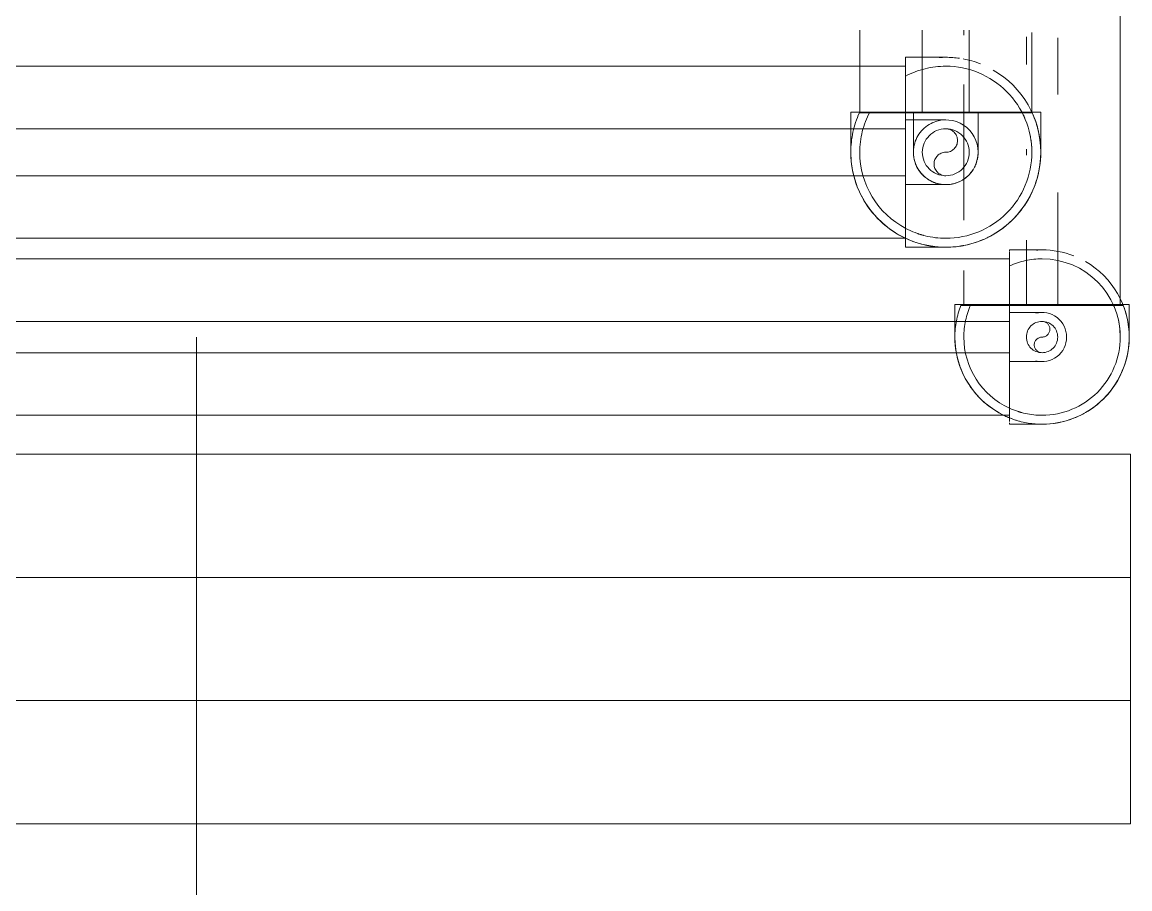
# Model space of a CAD drawing. Header units: metres. Extents: x 31.9 to 92.3, y -29 to 44.
# Drawn here: x 81.0144 to 81.4639, y -9.0008 to -8.649 of the extents above; entities that cross this region are included whole.
import ezdxf

# ---------------------------------------------------------------- set-up
doc = ezdxf.new("R2010")
doc.units = ezdxf.units.M
doc.header["$LTSCALE"] = 100
doc.linetypes.add('HIDDEN JT', pattern=[0.0016, 0.001, -0.0006000000000000001])
doc.layers.add('A-DETL', color=7, linetype='Continuous', lineweight=9, true_color=0x00a600)
for name, color, linetype, lineweight in [('Arqui', 8, 'Continuous', 0), ('P-PIPE', 7, 'Continuous', 18), ('P-PIPE-IDEN', 7, 'Continuous', 9)]:
    doc.layers.add(name, color=color, linetype=linetype, lineweight=lineweight)

# ---------------------------------------------------------------- blocks, each defined once
blk = doc.blocks.new('A$C59bbb444')
at = {"layer": 'Arqui'}
for points in [[(47.7851369508503, 20.149906368963), (47.78513695437607, 19.99985965867245), (49.58346389488736, 19.99986055872751), (49.58346389229291, 20.14990726668975)], [(47.78513704160582, 20.09990213819628), (47.78513704232842, 20.04990213698557), (49.5834639828397, 20.04990303704153), (49.58346398304843, 20.09990303592394)]]:
    blk.add_lwpolyline(points, close=True, dxfattribs=at)
blk = doc.blocks.new('Elbow - Welded - REFRIGERACION-V14-NIVEL 03')
at = {"layer": 'A-DETL', "color": 1, "linetype": 'HIDDEN JT', "true_color": 0xff0000, "flags": 128}
for points in [[(81.38845615890315, -8.509839826991085), (81.38836842429195, -8.509839826991085), (81.38820059803247, -8.509839826991085), (81.388007677757, -8.509839826991085)], [(81.38795134548171, -8.53613279574108), (81.38815098760729, -8.53613279574108), (81.38832561508299, -8.53613279574108), (81.38847494854208, -8.53613279574108)]]:
    blk.add_lwpolyline(points, dxfattribs=at)
at = {"layer": 'P-PIPE', "color": 1, "true_color": 0xff0000, "flags": 128}
for points in [[(81.38883623108757, -8.509839826991085), (81.38882317564094, -8.509839826991085), (81.38878403018695, -8.509839826991085), (81.38871885735003, -8.509839826991085), (81.38862776139274, -8.509839826991085), (81.38851088804925, -8.509839826991085), (81.38836842429195, -8.509839826991085), (81.38820059803247, -8.509839826991085), (81.388007677757, -8.509839826991085), (81.38778997209684, -8.509839826991085), (81.38754782933461, -8.509839826991085), (81.38728163684706, -8.509839826991085), (81.3869918204854, -8.509839826991085), (81.386678843894, -8.509839826991085), (81.38634320776862, -8.509839826991085), (81.38598544905544, -8.509839826991085), (81.38560614009212, -8.509839826991085), (81.38520588769208, -8.509839826991085), (81.38478533217378, -8.509839826991085), (81.3843451463363, -8.509839826991085), (81.38388603438315, -8.509839826991085), (81.38340873079544, -8.509839826991085), (81.38291399915713, -8.509839826991085), (81.38240263093329, -8.509839826991085), (81.381875444204, -8.509839826991085), (81.38133328235557, -8.509839826991085), (81.3807770127313, -8.509839826991085), (81.38020752524393, -8.509839826991085), (81.37962573095193, -8.509839826991085), (81.3790325606021, -8.509839826991085), (81.37842896314041, -8.509839826991085), (81.3778159041941, -8.509839826991085), (81.37719436452664, -8.509839826991085), (81.37656533846896, -8.509839826991085), (81.37592983232857, -8.509839826991085), (81.37528886277968, -8.509839826991085), (81.37464345523688, -8.509839826991085), (81.37399464221453, -8.509839826991085), (81.37334346167506, -8.509839826991085), (81.37269095536844, -8.509839826991085), (81.37251474671255, -8.509839826991085)], [(81.37251474671255, -8.53613279574108), (81.37316743200567, -8.53613279574108), (81.37381907314152, -8.53613279574108), (81.37446862763333, -8.53613279574108), (81.37511505633248, -8.53613279574108), (81.37575732509093, -8.53613279574108), (81.37639440641568, -8.53613279574108), (81.37702528111255, -8.53613279574108), (81.37764893991655, -8.53613279574108), (81.37826438510669, -8.53613279574108), (81.3788706321019, -8.53613279574108), (81.37946671103633, -8.53613279574108), (81.38005166831087, -8.53613279574108), (81.38062456811863, -8.53613279574108), (81.38118449394216, -8.53613279574108), (81.38173055001954, -8.53613279574108), (81.38226186277758, -8.53613279574108), (81.3827775822292, -8.53613279574108), (81.38327688333325, -8.53613279574108), (81.38375896731453, -8.53613279574108), (81.3842230629415, -8.53613279574108), (81.38466842776013, -8.53613279574108), (81.38509434928173, -8.53613279574108), (81.38550014612271, -8.53613279574108), (81.38588516909472, -8.53613279574108), (81.38624880224313, -8.53613279574108), (81.38659046383245, -8.53613279574108), (81.38690960727706, -8.53613279574108), (81.38720572201548, -8.53613279574108), (81.38747833432734, -8.53613279574108), (81.38772700809108, -8.53613279574108), (81.38795134548171, -8.53613279574108), (81.38815098760729, -8.53613279574108), (81.38832561508299, -8.53613279574108), (81.38847494854208, -8.53613279574108), (81.38859874908293, -8.53613279574108), (81.38869681865104, -8.53613279574108), (81.38876900035605, -8.53613279574108), (81.38881517872261, -8.53613279574108), (81.38883527987521, -8.53613279574108)]]:
    blk.add_lwpolyline(points, dxfattribs=at)
at = {"layer": 'P-PIPE', "color": 1, "true_color": 0xff0000}
for radius, start, end in [(0.01314648437500241, 0, 113.2060848625352), (0.01314648437499955, 255.0000000000562, 0), (0.01314648437499495, 229.1930849157854, 237.4424086659136)]:
    blk.add_arc((81.38883623108748, -8.52298631136608), radius, start, end, dxfattribs=at)
blk = doc.blocks.new('Elbow - Welded - REFRIGERACION-V15-NIVEL 03')
at = {"layer": 'A-DETL', "color": 11, "linetype": 'HIDDEN JT', "true_color": 0xff8080, "flags": 128}
for points in [[(81.42788558557992, -8.766883949125045), (81.42775040637393, -8.766883949125045), (81.42759501466269, -8.766883949125045), (81.42741965903977, -8.766883949125045), (81.42722462003675, -8.766883949125045)], [(81.42736894335124, -8.786826917875054), (81.42754964064156, -8.786826917875054), (81.42771044660897, -8.786826917875054), (81.42785110399821, -8.786826917875054)]]:
    blk.add_lwpolyline(points, dxfattribs=at)
at = {"layer": 'P-PIPE', "color": 11, "true_color": 0xff8080, "flags": 128}
for points in [[(81.42826239044568, -8.766883949125045), (81.4282518746604, -8.766883949125045), (81.42822034412755, -8.766883949125045), (81.42816784928931, -8.766883949125045), (81.42809447412615, -8.766883949125045), (81.42800033602272, -8.766883949125045), (81.42788558557992, -8.766883949125045), (81.42775040637393, -8.766883949125045), (81.42759501466269, -8.766883949125045), (81.42741965903977, -8.766883949125045), (81.42722462003675, -8.766883949125045), (81.42701020967445, -8.766883949125045), (81.4267767709637, -8.766883949125045), (81.42652467735664, -8.766883949125045), (81.42625433214926, -8.766883949125045), (81.42596616783622, -8.766883949125045), (81.42566064541896, -8.766883949125045), (81.42533825366816, -8.766883949125045), (81.42499950834184, -8.766883949125045), (81.4246449513603, -8.766883949125045), (81.42427514993906, -8.766883949125045), (81.42389069568148, -8.766883949125045), (81.42349220363239, -8.766883949125045), (81.42308031129404, -8.766883949125045), (81.42265567760631, -8.766883949125045), (81.42221898189256, -8.766883949125045), (81.4217709227727, -8.766883949125045), (81.42131221704577, -8.766883949125045), (81.4208435985431, -8.766883949125045), (81.42036581695434, -8.766883949125045), (81.41987963662805, -8.766883949125045), (81.4193858353491, -8.766883949125045), (81.41888520309418, -8.766883949125045), (81.41837854076807, -8.766883949125045), (81.41786665892245, -8.766883949125045), (81.41735037645908, -8.766883949125045), (81.41683051931973, -8.766883949125045), (81.41630791916494, -8.766883949125045), (81.4157834120435, -8.766883949125045), (81.41525783705488, -8.766883949125045), (81.41511590607067, -8.766883949125045)], [(81.41511590607067, -8.786826917875054), (81.41564162522772, -8.786826917875054), (81.41616650334628, -8.786826917875054), (81.41668970073329, -8.786826917875054), (81.41721038038457, -8.786826917875054), (81.41772770932377, -8.786826917875054), (81.4182408599349, -8.786826917875054), (81.41874901128647, -8.786826917875054), (81.41925135044472, -8.786826917875054), (81.41974707377415, -8.786826917875054), (81.42023538822316, -8.786826917875054), (81.42071551259285, -8.786826917875054), (81.42118667878664, -8.786826917875054), (81.42164813303908, -8.786826917875054), (81.42209913712185, -8.786826917875054), (81.42253896952462, -8.786826917875054), (81.42296692660938, -8.786826917875054), (81.42338232373604, -8.786826917875054), (81.42378449635787, -8.786826917875054), (81.42417280108442, -8.786826917875054), (81.424546616711, -8.786826917875054), (81.42490534521232, -8.786826917875054), (81.42524841269932, -8.786826917875054), (81.4255752703372, -8.786826917875054), (81.42588539522346, -8.786826917875054), (81.42617829122446, -8.786826917875054), (81.42645348976906, -8.786826917875054), (81.42671055059829, -8.786826917875054), (81.42694906246967, -8.786826917875054), (81.4271686438151, -8.786826917875054), (81.42736894335124, -8.786826917875054), (81.42754964064156, -8.786826917875054), (81.42771044660897, -8.786826917875054), (81.42785110399821, -8.786826917875054), (81.42797138778744, -8.786826917875054), (81.4280711055483, -8.786826917875054), (81.42815009775364, -8.786826917875054), (81.42820823803275, -8.786826917875054), (81.42824543337359, -8.786826917875054), (81.42826162427158, -8.786826917875054)]]:
    blk.add_lwpolyline(points, dxfattribs=at)
at = {"layer": 'P-PIPE', "color": 11, "true_color": 0xff8080}
for radius, start, end in [(0.00997148437500581, 0, 105.0000000000481), (0.009971484375000728, 254.9999999999453, 0)]:
    blk.add_arc((81.4282623904456, -8.776855433500051), radius, start, end, dxfattribs=at)
blk = doc.blocks.new('Elbow - Welded - REFRIGERACION-V24-NIVEL 03')
at = {"layer": 'A-DETL', "color": 1, "linetype": 'HIDDEN JT', "true_color": 0xff0000}
for p, q in [((81.38920238695611, -8.68553394912505), (81.37605590258111, -8.68553394912505)), ((81.40234887133111, -8.68553394912505), (81.38920238695611, -8.68553394912505))]:
    blk.add_line(p, q, dxfattribs=at)
at = {"layer": 'A-DETL', "color": 1, "linetype": 'HIDDEN JT', "true_color": 0xff0000, "flags": 128}
for points in [[(81.37605590258121, -8.701855433500047), (81.37605590258121, -8.701842378053422), (81.37605590258121, -8.701803232599447), (81.37605590258121, -8.701738059762514), (81.37605590258121, -8.701646963805242), (81.37605590258121, -8.701530090461754), (81.37605590258121, -8.701387626704445), (81.37605590258121, -8.701219800444957), (81.37605590258121, -8.701026880169485), (81.37605590258121, -8.70080917450932), (81.37605590258121, -8.700567031747093), (81.37605590258121, -8.700300839259556), (81.37605590258121, -8.700011022897897), (81.37605590258121, -8.699698046306489), (81.37605590258121, -8.699362410181097), (81.37605590258121, -8.699004651467929), (81.37605590258121, -8.698625342504608), (81.37605590258121, -8.698225090104566), (81.37605590258121, -8.697804534586258), (81.37605590258121, -8.697364348748804), (81.37605590258121, -8.696905236795626), (81.37605590258121, -8.696427933207914), (81.37605590258121, -8.695933201569598), (81.37605590258121, -8.695421833345767), (81.37605590258121, -8.69489464661649), (81.37605590258121, -8.694352484768062), (81.37605590258121, -8.693796215143792), (81.37605590258121, -8.69322672765641), (81.37605590258121, -8.692644933364422), (81.37605590258121, -8.69205176301458), (81.37605590258121, -8.691448165552906), (81.37605590258121, -8.690835106606576), (81.37605590258121, -8.690213566939136), (81.37605590258121, -8.689584540881457), (81.37605590258121, -8.688949034741054), (81.37605590258121, -8.688308065192158), (81.37605590258121, -8.68766265764935), (81.37605590258121, -8.687013844627002), (81.37605590258121, -8.68636266408754), (81.37605590258121, -8.685710157780926), (81.37605590258121, -8.685533949125052)], [(81.40234887133121, -8.685533949125052), (81.40234887133121, -8.68618663441814), (81.40234887133121, -8.68683827555401), (81.40234887133121, -8.687487830045818), (81.40234887133121, -8.688134258744961), (81.40234887133121, -8.688776527503414), (81.40234887133121, -8.689413608828179), (81.40234887133121, -8.690044483525035), (81.40234887133121, -8.690668142329049), (81.40234887133121, -8.691283587519171), (81.40234887133121, -8.691889834514383), (81.40234887133121, -8.692485913448825), (81.40234887133121, -8.693070870723353), (81.40234887133121, -8.693643770531116), (81.40234887133121, -8.694203696354641), (81.40234887133121, -8.694749752432033), (81.40234887133121, -8.69528106519007), (81.40234887133121, -8.695796784641676), (81.40234887133121, -8.696296085745752), (81.40234887133121, -8.696778169727029), (81.40234887133121, -8.697242265353974), (81.40234887133121, -8.69768763017261), (81.40234887133121, -8.69811355169421), (81.40234887133121, -8.698519348535205), (81.40234887133121, -8.698904371507213), (81.40234887133121, -8.699268004655615), (81.40234887133121, -8.69960966624494), (81.40234887133121, -8.699928809689535), (81.40234887133121, -8.700224924427975), (81.40234887133121, -8.700497536739825), (81.40234887133121, -8.700746210503553), (81.40234887133121, -8.700970547894196), (81.40234887133121, -8.70117019001976), (81.40234887133121, -8.701344817495464), (81.40234887133121, -8.701494150954574)], [(81.38575353927718, -8.71453895027732), (81.38556928174042, -8.714489933803314), (81.38506694258218, -8.714334542092075), (81.38457121925275, -8.714159186469146), (81.38408290480372, -8.713964147466134), (81.38360278043403, -8.713749737103829), (81.38313161424027, -8.713516298393072), (81.38267015998781, -8.713264204786016), (81.38221915590503, -8.712993859578633), (81.38177932350226, -8.71270569526559), (81.38135136641753, -8.712400172848326), (81.38093596929085, -8.712077781097534), (81.38053379666904, -8.711739035771238), (81.38014549194247, -8.711384478789695), (81.37977167631591, -8.711014677368443), (81.37941294781457, -8.71063022311087), (81.37906988032756, -8.71023173106178), (81.37874302268968, -8.709819838723432), (81.3784328978034, -8.709395205035705), (81.37814000180241, -8.708958509321926), (81.37786480325782, -8.70851045020207), (81.3776077424286, -8.708051744475164), (81.37736923055722, -8.707583125972498), (81.3771496492118, -8.707105344383706), (81.37694934967566, -8.70661916405744), (81.37676865238531, -8.706125362778486), (81.37660784641793, -8.705624730523557), (81.37646718902867, -8.705118068197455), (81.37634690523943, -8.704606186351839), (81.37624718747857, -8.704089903888454), (81.37616819527327, -8.703570046749109), (81.37611005499414, -8.703047446594327), (81.37607285965328, -8.702522939472882), (81.3760566687553, -8.701997364484267), (81.37605590258121, -8.701855433500047)], [(81.40233990685276, -8.70230359765849), (81.40233835554594, -8.70238115265711), (81.40230682501308, -8.702906030775653), (81.40225433017483, -8.703429228162678), (81.4021809550117, -8.70394990781396), (81.40208681690827, -8.70446723675314), (81.40200959536568, -8.704812562494826)], [(81.40177131813532, -8.705700505868885), (81.40168149554822, -8.70599087787409), (81.40150613992532, -8.706486601203517), (81.40131110092229, -8.70697491565256), (81.40109669056, -8.707455040022237), (81.40086325184924, -8.707926206216008), (81.40080597426885, -8.708031052123642)], [(81.39816434825434, -8.711470225547666), (81.39797717656703, -8.711644872641699), (81.39757868451794, -8.711987940128706), (81.39716679217959, -8.712314797766583), (81.39674215849188, -8.712624922652857), (81.39630546277809, -8.712917818653851), (81.39616688297029, -8.713002934567635)], [(81.40034081303477, -8.708838664551237), (81.40005264872174, -8.709278496954001), (81.3997471263045, -8.709706454038741), (81.3994247345537, -8.710121851165425), (81.39908598922739, -8.710524023787238), (81.39881225050834, -8.710823817738527)], [(81.38875422279763, -8.714992953396582), (81.38867666779916, -8.714991402089769), (81.38815178968063, -8.71495987155693), (81.38762859229358, -8.714907376718669), (81.3871079126423, -8.714834001555522), (81.38659058370314, -8.714739863452099), (81.38624525796183, -8.714662641909591)], [(81.39215737059551, -8.714662924350948), (81.39195313980801, -8.714710915216832), (81.3914368573446, -8.714810632977695), (81.39091700020528, -8.71488962518301), (81.3903944000505, -8.714947765462128), (81.38986989292904, -8.714984960802987), (81.38966280276415, -8.714991340436349)], [(81.39539869793131, -8.713450078027677), (81.39493007942865, -8.713688589899055), (81.39445229783988, -8.71390817124447), (81.3939661175136, -8.714108470780609), (81.39347231623465, -8.714289168070941), (81.39303380583215, -8.714430020141096)]]:
    blk.add_lwpolyline(points, dxfattribs=at)
at = {"layer": 'A-DETL', "color": 1, "linetype": 'HIDDEN JT', "true_color": 0xff0000}
for radius, start, end in [(0.01314648437500547, 113.4229140392473, 228.9762557390762), (0.01314648437499691, 237.6592378425954, 254.9999999999335)]:
    blk.add_arc((81.38920238695611, -8.70185543350005), radius, start, end, dxfattribs=at)

msp = doc.modelspace()

# ---------------------------------------------------------------- linework, layer by layer
at = {"layer": 'A-DETL', "color": 11, "linetype": 'HIDDEN JT', "true_color": 0xff8080}
for p, q in [((81.39655980376115, -8.652236312371075), (81.39655980376115, -8.654276150651476)), ((81.42195980376115, -8.654960002509416), (81.42195980376115, -8.66617886524768)), ((81.39655980376115, -8.674357619952607), (81.39655980376115, -8.72936908291608)), ((81.42195980376115, -8.700652474935712), (81.42195980376115, -8.703058394074386)), ((81.42195980376115, -8.742078846292427), (81.42195980376115, -8.763708950130043)), ((81.43465980376115, -8.763708950130052), (81.43465980376115, -8.743225123197675)), ((81.39655980376115, -8.749838136914965), (81.39655980376115, -8.763708950130043)), ((81.39293831938605, -8.763708950130031), (81.46127728364903, -8.763708950130047)), ((81.39382515634856, -8.763708950130031), (81.39293831938605, -8.763708950130031)), ((81.39534232387307, -8.763708950130038), (81.39534232387307, -8.763941608368954)), ((81.46127728364904, -8.76403797856691), (81.39534232387307, -8.76403797856691)), ((81.39655980376104, -8.763708950130042), (81.39940941537995, -8.763708950130042)), ((81.39916228319728, -8.763708950130047), (81.45745732432479, -8.763708950130054)), ((81.42195980376106, -8.763708950130047), (81.43465980376104, -8.763708950130047)), ((81.45721019214214, -8.763708950130054), (81.46005980376106, -8.763708950130054)), ((81.46005980376115, -8.763708950130061), (81.46005980376114, -8.761996960346977)), ((81.46127728364904, -8.76403797856691), (81.46127728364904, -8.763941608368954))]:
    msp.add_line(p, q, dxfattribs=at)
at = {"layer": 'A-DETL', "color": 1, "linetype": 'HIDDEN JT', "true_color": 0xff0000}
for p, q in [((81.37972480027166, -8.663358559505046), (81.37972480027166, -8.685533950130054)), ((81.39877480027165, -8.685533950130063), (81.39877480027165, -8.66500562697065)), ((81.35432480027167, -8.666980043880052), (81.35432480027167, -8.685533950130054)), ((81.35070331589657, -8.685533950130035), (81.42433175615075, -8.68553395013005)), ((81.3516697567379, -8.685533950130035), (81.35070331589657, -8.685533950130035)), ((81.3541678443924, -8.685533950130042), (81.3541678443924, -8.685883965275064)), ((81.42433175615075, -8.685883965275064), (81.3541678443924, -8.685883965275062)), ((81.35432480027158, -8.685533950130049), (81.358373194681, -8.685533950130049)), ((81.3590038630444, -8.685533950130049), (81.39877480027157, -8.68553395013005)), ((81.37972480027157, -8.685533950130049), (81.41949573749874, -8.685533950130052)), ((81.42012640586216, -8.685533950130054), (81.42417480027157, -8.685533950130054)), ((81.42433175615075, -8.685883965275064), (81.42433175615075, -8.685781448212603)), ((81.41620777620705, -8.729403496848846), (81.41610539455749, -8.729506989854219))]:
    msp.add_line(p, q, dxfattribs=at)
at = {"layer": 'A-DETL', "color": 1, "linetype": 'HIDDEN JT', "true_color": 0xff0000, "flags": 128}
for points in [[(81.38878199347604, -8.66330895013004), (81.38861416721656, -8.66330895013004), (81.38842124694108, -8.66330895013004)], [(81.35070331589668, -8.701855434505049), (81.35070331589668, -8.701842379058425), (81.35070331589668, -8.701803233604451), (81.35070331589668, -8.701738060767507), (81.35070331589668, -8.701646964810244), (81.35070331589668, -8.701530091466756), (81.35070331589668, -8.701387627709448), (81.35070331589668, -8.70121980144995), (81.35070331589668, -8.701026881174489), (81.35070331589668, -8.700809175514323), (81.35070331589668, -8.700567032752087), (81.35070331589668, -8.700300840264559), (81.35070331589668, -8.7000110239029), (81.35070331589668, -8.699698047311491), (81.35070331589668, -8.6993624111861), (81.35070331589668, -8.699004652472931), (81.35070331589668, -8.69862534350961), (81.35070331589668, -8.698225091109569), (81.35070331589668, -8.69780453559126), (81.35070331589668, -8.697364349753798), (81.35070331589668, -8.69690523780062), (81.35070331589668, -8.696427934212917), (81.35070331589668, -8.6959332025746), (81.35070331589668, -8.69542183435077), (81.35070331589668, -8.694894647621483), (81.35070331589668, -8.694352485773056), (81.35070331589668, -8.693796216148785), (81.35070331589668, -8.693226728661404), (81.35070331589668, -8.692644934369417), (81.35070331589668, -8.692051764019574), (81.35070331589668, -8.6914481665579), (81.35070331589668, -8.690835107611578), (81.35070331589668, -8.690213567944129), (81.35070331589668, -8.68958454188645), (81.35070331589668, -8.688949035746047), (81.35070331589668, -8.688308066197154), (81.35070331589668, -8.687662658654343), (81.35070331589668, -8.687013845631995), (81.35070331589668, -8.686362665092533), (81.35070331589668, -8.685710158785922), (81.35070331589668, -8.685533950130045)], [(81.38616936976926, -8.740278635902017), (81.38463531554392, -8.740124717074362), (81.38310864350974, -8.739909575558272), (81.3815917960164, -8.739633555534265), (81.3800871996962, -8.739297098575536), (81.37859726158234, -8.738900742941409), (81.37712436525798, -8.738445122716367), (81.375670867043, -8.737930966795567), (81.37423909222454, -8.737359097718805), (81.37283133133681, -8.736730430354617), (81.37144983649696, -8.736045970436672), (81.37009681780202, -8.735306812954827), (81.36877443979331, -8.734514140403379), (81.3674848179935, -8.7336692208893), (81.36623001552236, -8.7327734061036), (81.36501203979623, -8.73182812915881), (81.36383283931642, -8.730834902296419), (81.3626943005521, -8.729795314467513), (81.3615982449225, -8.72871102879086), (81.36054642588276, -8.727583779892239), (81.35954052611899, -8.726415371129415), (81.35858215485622, -8.725207671707167), (81.35767284528403, -8.723962613686952), (81.35681405210373, -8.722682188895973), (81.35600714920129, -8.721368445740794), (81.35525342744916, -8.720023485930172), (81.35455409264138, -8.718649461112925), (81.35391026356443, -8.717248569435638), (81.35332297020756, -8.715823052026145), (81.35279315211477, -8.714375189408228), (81.35232165688201, -8.712907297853212), (81.35190923880114, -8.711421725674429), (81.35155655765301, -8.709920849470482), (81.35126417765233, -8.708407070323121), (81.35103256654463, -8.706882809956063), (81.35086209485834, -8.705350506860723), (81.35075303531175, -8.703812612395195), (81.3507055623769, -8.702271586862548), (81.35070331589668, -8.701855434505049)], [(81.42779628464667, -8.700746211508555), (81.42779628464667, -8.700970548899198), (81.42779628464667, -8.701170191024762), (81.42779628464667, -8.701344818500457)], [(81.41822926806303, -8.727272395460313), (81.41718968023412, -8.72841093422461), (81.41681977114861, -8.728784858684158)]]:
    msp.add_lwpolyline(points, dxfattribs=at)
at = {"layer": 'A-DETL', "color": 11, "linetype": 'HIDDEN JT', "true_color": 0xff8080, "flags": 128}
for points in [[(81.4277978196894, -8.741483950130046), (81.42764242797814, -8.741483950130046), (81.42746707235524, -8.741483950130046), (81.42727203335224, -8.741483950130046)], [(81.39293831938615, -8.776855434505048), (81.39293831938615, -8.776844918719775), (81.39293831938615, -8.776813388186936), (81.39293831938615, -8.776760893348666), (81.39293831938615, -8.776687518185529), (81.39293831938615, -8.776593380082097), (81.39293831938615, -8.776478629639287), (81.39293831938615, -8.77634345043332), (81.39293831938615, -8.776188058722072), (81.39293831938615, -8.776012703099145), (81.39293831938615, -8.775817664096131), (81.39293831938615, -8.775603253733825), (81.39293831938615, -8.77536981502307), (81.39293831938615, -8.775117721416013), (81.39293831938615, -8.77484737620863), (81.39293831938615, -8.774559211895587), (81.39293831938615, -8.774253689478323), (81.39293831938615, -8.77393129772754), (81.39293831938615, -8.773592552401235), (81.39293831938615, -8.773237995419692), (81.39293831938615, -8.77286819399844), (81.39293831938615, -8.772483739740867), (81.39293831938615, -8.772085247691768), (81.39293831938615, -8.77167335535342), (81.39293831938615, -8.771248721665701), (81.39293831938615, -8.770812025951923), (81.39293831938615, -8.770363966832067), (81.39293831938615, -8.76990526110516), (81.39293831938615, -8.769436642602486), (81.39293831938615, -8.768958861013703), (81.39293831938615, -8.768472680687436), (81.39293831938615, -8.767978879408483), (81.39293831938615, -8.767478247153553), (81.39293831938615, -8.766971584827452), (81.39293831938615, -8.766459702981827), (81.39293831938615, -8.765943420518441), (81.39293831938615, -8.765423563379096), (81.39293831938615, -8.764900963224315), (81.39293831938615, -8.76437645610287), (81.39293831938615, -8.763850881114257), (81.39293831938615, -8.763708950130043)], [(81.41324369262784, -8.808857843823894), (81.41197598886878, -8.808229761556847), (81.41073441572914, -8.807551487059342), (81.40952095946118, -8.806824105425902), (81.40833756133598, -8.806048780311958), (81.40718611453819, -8.805226752072308), (81.40606846113697, -8.804359335776777), (81.4049863891394, -8.803447919106397), (81.40394162962981, -8.80249396013341), (81.40293585400059, -8.801498984988683), (81.40197067127815, -8.800464585420192), (81.40104762554897, -8.799392416246585), (81.40016819348929, -8.79828419270983), (81.39933378200287, -8.797141687731164), (81.39854572597001, -8.795966729074843), (81.39780528611227, -8.79476119642407), (81.39711364697551, -8.793527018373913), (81.39647191503477, -8.792266169345988), (81.39588111692426, -8.79098066642976), (81.39534219779497, -8.789672566155685), (81.39485601980249, -8.788343961205134), (81.3944233607279, -8.786996977062628), (81.39404491273349, -8.785633768615433), (81.39372128125525, -8.784256516706273), (81.3934529840345, -8.782867424644412), (81.39324045028961, -8.78146871468081), (81.39308402002922, -8.780062624453047), (81.39298394350834, -8.778651403405533), (81.39294038082814, -8.777237309190895), (81.39293831938615, -8.776855434505048)], [(81.46368128813613, -8.775761687874466), (81.46368128813613, -8.775961987410614), (81.46368128813613, -8.776142684700938), (81.46368128813613, -8.776303490668349)], [(81.45490228836248, -8.800178849126807), (81.4539483293895, -8.801223608636377), (81.45363184744038, -8.801543526006395)], [(81.45302615307432, -8.802155795202626), (81.45295335424477, -8.802229384265617), (81.4519189546763, -8.803194566988044)], [(81.42548310241207, -8.812113790484506), (81.42407540529153, -8.811972549655522), (81.42267448230523, -8.811775128933542), (81.42128257463114, -8.811521844149626), (81.41990190902456, -8.811213100505379), (81.41853469425602, -8.810849391924773), (81.41718311757742, -8.810431300263945), (81.41584934122314, -8.80995949438039), (81.41453549895084, -8.809434729062843)]]:
    msp.add_lwpolyline(points, dxfattribs=at)
at = {"layer": 'A-DETL', "color": 1, "linetype": 'HIDDEN JT', "true_color": 0xff0000}
for centre, radius, start, end in [((81.38924980027157, -8.701855434505049), 0.03492499999999968, 90.00000000002606, 117.8610907139599), ((81.38924980027157, -8.701855434505049), 0.03492500000000157, 1.424888497295656e-12, 90.00000000002443), ((81.38924980027157, -8.701855434505049), 0.03854648437499674, 155.5220458063992, 180), ((81.38924980027157, -8.701855434505049), 0.03492499999998699, 152.1389092860877, 180), ((81.38924980027157, -8.701855434505049), 0.03492500000000421, 19.27563260904229, 27.86109071392399), ((81.38924980027156, -8.701855434505047), 0.009524999999996453, 0, 180), ((81.38924980027156, -8.697092934505047), 0.004762499999998226, 270, 90), ((81.38924980027157, -8.701855434505049), 0.03492500000000111, 0, 13.93054535696301), ((81.38924980027157, -8.701855434505049), 0.03854648437500336, 14.19638389253178, 17.12846358314794), ((81.38924980027157, -8.701855434505049), 0.03854648437498676, 12.23897709679976, 13.41202537942023), ((81.38924980027157, -8.701855434505049), 0.0385464843750043, 180, 266.2953794115401), ((81.38924980027157, -8.701855434505049), 0.03492499999998601, 180, 242.4326661957558), ((81.38924980027156, -8.701855434505047), 0.009524999999996453, 180, 0), ((81.38924980027156, -8.706617934505047), 0.004762499999998226, 90, 270), ((81.38924980027157, -8.701855434505049), 0.03492499999999943, 269.9999999999731, 5.903109488796288e-12), ((81.38924980027157, -8.701855434505049), 0.03492499999999829, 242.1389092860466, 269.9999999999764), ((81.38924980027157, -8.701855434505049), 0.03492499999999736, 250.7154553598349, 254.9999999999862), ((81.38924980027157, -8.701855434505049), 0.0385464843750053, 291.5457398772653, 299.317351549959), ((81.38924980027157, -8.701855434505049), 0.03854648437500614, 278.44300715859, 280.4771571864828)]:
    msp.add_arc(centre, radius, start, end, dxfattribs=at)
at = {"layer": 'A-DETL', "color": 11, "linetype": 'HIDDEN JT', "true_color": 0xff8080}
for centre, radius, start, end in [((81.42830980376105, -8.776855434505046), 0.0317500000000166, 90, 114.460291509019), ((81.42830980376105, -8.776855434505046), 0.03175000000000348, 3.256887993818641e-12, 90.00000000000325), ((81.42830980376105, -8.776855434505046), 0.03537148437500395, 158.7543718218174, 180), ((81.42830980376105, -8.776855434505046), 0.0317500000000166, 155.5397084910011, 180), ((81.42830980376105, -8.776855434505046), 0.03174999999999849, 18.12946072933047, 24.46029150899711), ((81.42830980376105, -8.776855434505046), 0.03537148437499323, 13.93729108089913, 16.36910757622116), ((81.42830980376105, -8.776855434505043), 0.006349999999983424, 0, 180), ((81.42830980376105, -8.773680434505042), 0.003174999999998818, 270, 90), ((81.42830980376105, -8.776855434505046), 0.03174999999999294, 0, 12.23014575449888), ((81.42830980376105, -8.776855434505046), 0.03537148437500548, 180, 244.5326805216422), ((81.42830980376105, -8.776855434505046), 0.03174999999999712, 180, 245.3447939143884), ((81.42830980376105, -8.776855434505043), 0.006349999999997635, 180, 0), ((81.42830980376105, -8.780030434505044), 0.003175000000013029, 90, 270), ((81.42830980376105, -8.776855434505046), 0.03175000000000239, 270, 6.310220488023617e-12), ((81.42830980376105, -8.776855434505046), 0.03175000000000437, 245.5397084909721, 270), ((81.42830980376105, -8.776855434505046), 0.03537148437499194, 248.0620022154176, 266.7038967892789), ((81.42830980376105, -8.776855434505046), 0.03175000000001033, 251.8482884942387, 254.9999999999988), ((81.42830980376105, -8.776855434505046), 0.03537148437499169, 291.3938178045529, 299.2608950010788)]:
    msp.add_arc(centre, radius, start, end, dxfattribs=at)
at = {"layer": 'P-PIPE', "color": 11, "true_color": 0xff8080}
for p, q in [((81.46005980376115, -8.761867324802829), (81.46005980376115, -8.642688974073186)), ((81.43465980376115, -8.678344253469065), (81.43465980376115, -8.655404402426283)), ((81.43465980376115, -8.743175513822687), (81.43465980376115, -8.718222333442137)), ((81.42195980376115, -8.737532003762418), (81.42195980376115, -8.742029236917432)), ((81.41516331938605, -8.741483950130045), (81.41516331938605, -8.742090145734258)), ((81.41516331938605, -8.742370787092552), (81.41516331938605, -8.81109769474745)), ((81.41516331938617, -8.745105434505051), (75.42298898526516, -8.745105434505051)), ((81.46368128813604, -8.763708950130031), (81.46127728364903, -8.763708950130031)), ((81.46127728364904, -8.76403797856691), (81.46127728364904, -8.763708950130038)), ((81.41516331938617, -8.770505434505045), (75.42298898526516, -8.770505434505045)), ((75.42298898526516, -8.783205434505042), (81.41516331938617, -8.783205434505042)), ((75.44159250089017, -8.808605434505045), (81.41516331938617, -8.808605434505045)), ((81.41453549895084, -8.809434729062843), (81.41324369262784, -8.808857843823894)), ((81.41516331938605, -8.811620723275828), (81.41516331938605, -8.812226918880043))]:
    msp.add_line(p, q, dxfattribs=at)
at = {"layer": 'P-PIPE', "color": 1, "true_color": 0xff0000}
for p, q in [((81.35432480027167, -8.652236312371075), (81.35432480027167, -8.666930434505055)), ((81.37972480027166, -8.652236312371075), (81.37972480027166, -8.66330895013004)), ((81.39877480027165, -8.664956017595653), (81.39877480027165, -8.652236312371075)), ((81.42417480027166, -8.685533950130063), (81.42417480027166, -8.653276991917393)), ((81.37292831589656, -8.663308950130043), (81.37292831589656, -8.740401918880043)), ((81.37292831589664, -8.666930434505055), (75.33976157261267, -8.666930434505055)), ((81.42779628464658, -8.685533950130035), (81.42433175615075, -8.685533950130035)), ((81.42433175615075, -8.685883965275064), (81.42433175615075, -8.685533950130042)), ((81.37292831589664, -8.692330434505049), (75.33976157261267, -8.692330434505049)), ((75.33976157261267, -8.711380434505049), (81.37292831589664, -8.711380434505049)), ((75.35836508823768, -8.736780434505043), (81.37292831589664, -8.736780434505043))]:
    msp.add_line(p, q, dxfattribs=at)
at = {"layer": 'P-PIPE', "color": 1, "true_color": 0xff0000, "flags": 128}
for points in [[(81.38924980027166, -8.66330895013004), (81.38923674482501, -8.66330895013004), (81.38919759937104, -8.66330895013004), (81.3891324265341, -8.66330895013004), (81.38904133057683, -8.66330895013004), (81.38892445723337, -8.66330895013004), (81.38878199347604, -8.66330895013004), (81.38861416721656, -8.66330895013004), (81.38842124694108, -8.66330895013004), (81.38820354128093, -8.66330895013004), (81.38796139851868, -8.66330895013004), (81.38769520603114, -8.66330895013004), (81.38740538966951, -8.66330895013004), (81.38709241307808, -8.66330895013004), (81.3867567769527, -8.66330895013004), (81.38639901823953, -8.66330895013004), (81.38601970927621, -8.66330895013004), (81.38561945687619, -8.66330895013004), (81.38519890135787, -8.66330895013004), (81.3847587155204, -8.66330895013004), (81.38429960356724, -8.66330895013004), (81.38382229997951, -8.66330895013004), (81.38332756834122, -8.66330895013004), (81.38281620011736, -8.66330895013004), (81.38228901338809, -8.66330895013004), (81.38174685153966, -8.66330895013004), (81.38119058191539, -8.66330895013004), (81.38062109442801, -8.66330895013004), (81.38003930013602, -8.66330895013004), (81.37944612978617, -8.66330895013004), (81.37884253232451, -8.66330895013004), (81.37822947337818, -8.66330895013004), (81.37760793371073, -8.66330895013004), (81.37697890765305, -8.66330895013004), (81.37634340151264, -8.66330895013004), (81.37570243196377, -8.66330895013004), (81.37505702442095, -8.66330895013004), (81.37440821139862, -8.66330895013004), (81.37375703085914, -8.66330895013004), (81.37310452455255, -8.66330895013004), (81.37292831589664, -8.66330895013004)], [(81.42779628464667, -8.685533950130045), (81.42779628464667, -8.686186635423134), (81.42779628464667, -8.686838276559003), (81.42779628464667, -8.687487831050811), (81.42779628464667, -8.688134259749955), (81.42779628464667, -8.688776528508408), (81.42779628464667, -8.689413609833172), (81.42779628464667, -8.690044484530029), (81.42779628464667, -8.690668143334042), (81.42779628464667, -8.691283588524165), (81.42779628464667, -8.691889835519376), (81.42779628464667, -8.692485914453819), (81.42779628464667, -8.693070871728347), (81.42779628464667, -8.69364377153611), (81.42779628464667, -8.694203697359635), (81.42779628464667, -8.694749753437026), (81.42779628464667, -8.695281066195063), (81.42779628464667, -8.695796785646678), (81.42779628464667, -8.696296086750754), (81.42779628464667, -8.696778170732031), (81.42779628464667, -8.697242266358977), (81.42779628464667, -8.697687631177612), (81.42779628464667, -8.698113552699203), (81.42779628464667, -8.698519349540199), (81.42779628464667, -8.698904372512207), (81.42779628464667, -8.699268005660617), (81.42779628464667, -8.699609667249943), (81.42779628464667, -8.699928810694537), (81.42779628464667, -8.700224925432968), (81.42779628464667, -8.700497537744827), (81.42779628464667, -8.700746211508555)], [(81.42779628464667, -8.701855434505049), (81.42776545157056, -8.70339688275044), (81.42767300166864, -8.704935865007474), (81.42751908284099, -8.706469919232813), (81.42730394132488, -8.707996591266967), (81.4270279213009, -8.709513438760338), (81.42669146434216, -8.711018035080524), (81.426295108708, -8.712507973194368), (81.42583948848298, -8.713980869518746), (81.4253253325622, -8.71543436773371), (81.42475346348543, -8.716866142552199), (81.42412479612123, -8.718273903439917), (81.42344033620329, -8.71965539827977), (81.42270117872144, -8.721008416974696), (81.42190850616998, -8.722330794983426), (81.4210635866559, -8.72362041678324), (81.4201677718702, -8.724875219254347), (81.41922249492542, -8.726093194980491), (81.41822926806303, -8.727272395460313)], [(81.41610539455749, -8.729506989854219), (81.41497814565884, -8.730558808893965), (81.41380973689604, -8.73156470865774), (81.41260203747377, -8.732523079920504), (81.41135697945357, -8.733432389492702), (81.4100765546626, -8.73429118267297), (81.4087628115074, -8.735098085575425), (81.40741785169678, -8.735851807327553), (81.40604382687951, -8.736551142135347), (81.40464293520223, -8.737194971212276), (81.40321741779276, -8.737782264569177), (81.40176955517485, -8.738312082661958), (81.40030166361981, -8.738783577894695), (81.39881609144106, -8.739195995975596), (81.3973152152371, -8.739548677123693), (81.39580143608973, -8.739841057124407), (81.39427717572265, -8.740072668232088), (81.39274487262735, -8.74024313991838), (81.39120697816179, -8.740352199464969), (81.38966595262916, -8.74039967239981), (81.38924980027167, -8.740401918880057)], [(81.37292831589664, -8.740401918880048), (81.37358100118976, -8.740401918880048), (81.3742326423256, -8.740401918880048), (81.37488219681741, -8.740401918880048), (81.37552862551657, -8.740401918880048), (81.37617089427503, -8.740401918880048), (81.37680797559977, -8.740401918880048), (81.37743885029663, -8.740401918880048), (81.37806250910066, -8.740401918880048), (81.37867795429078, -8.740401918880048), (81.37928420128598, -8.740401918880048), (81.37988028022043, -8.740401918880048), (81.38046523749495, -8.740401918880048), (81.3810381373027, -8.740401918880048), (81.38159806312625, -8.740401918880048), (81.38214411920362, -8.740401918880048), (81.38267543196166, -8.740401918880048), (81.3831911514133, -8.740401918880048), (81.38369045251734, -8.740401918880048), (81.38417253649861, -8.740401918880048), (81.38463663212559, -8.740401918880048), (81.38508199694422, -8.740401918880048), (81.38550791846582, -8.740401918880048), (81.3859137153068, -8.740401918880048), (81.38629873827881, -8.740401918880048), (81.3866623714272, -8.740401918880048), (81.38700403301654, -8.740401918880048), (81.38732317646112, -8.740401918880048), (81.38761929119958, -8.740401918880048), (81.38789190351143, -8.740401918880048), (81.38814057727515, -8.740401918880048), (81.38836491466579, -8.740401918880048), (81.38856455679137, -8.740401918880048), (81.38873918426708, -8.740401918880048), (81.38888851772616, -8.740401918880048), (81.389012318267, -8.740401918880048), (81.38911038783515, -8.740401918880048), (81.38918256954014, -8.740401918880048), (81.38922874790671, -8.740401918880048), (81.38924884905931, -8.740401918880048)], [(81.38924980027167, -8.740401918880057), (81.38770835202628, -8.740371085803961), (81.38616936976926, -8.740278635902017)]]:
    msp.add_lwpolyline(points, dxfattribs=at)
at = {"layer": 'P-PIPE', "color": 11, "true_color": 0xff8080, "flags": 128}
for points in [[(81.42830980376115, -8.741483950130046), (81.42829928797586, -8.741483950130046), (81.42826775744301, -8.741483950130046), (81.42821526260478, -8.741483950130046), (81.42814188744163, -8.741483950130046), (81.42804774933818, -8.741483950130046), (81.42793299889539, -8.741483950130046), (81.4277978196894, -8.741483950130046), (81.42764242797814, -8.741483950130046), (81.42746707235524, -8.741483950130046), (81.42727203335224, -8.741483950130046), (81.42705762298992, -8.741483950130046), (81.42682418427916, -8.741483950130046), (81.42657209067211, -8.741483950130046), (81.42630174546474, -8.741483950130046), (81.4260135811517, -8.741483950130046), (81.42570805873443, -8.741483950130046), (81.42538566698363, -8.741483950130046), (81.42504692165734, -8.741483950130046), (81.4246923646758, -8.741483950130046), (81.42432256325455, -8.741483950130046), (81.42393810899695, -8.741483950130046), (81.42353961694788, -8.741483950130046), (81.42312772460951, -8.741483950130046), (81.42270309092181, -8.741483950130046), (81.42226639520803, -8.741483950130046), (81.42181833608818, -8.741483950130046), (81.42135963036127, -8.741483950130046), (81.42089101185859, -8.741483950130046), (81.4204132302698, -8.741483950130046), (81.41992704994352, -8.741483950130046), (81.41943324866459, -8.741483950130046), (81.41893261640963, -8.741483950130046), (81.41842595408355, -8.741483950130046), (81.41791407223796, -8.741483950130046), (81.41739778977455, -8.741483950130046), (81.41687793263522, -8.741483950130046), (81.41635533248045, -8.741483950130046), (81.41583082535897, -8.741483950130046), (81.41530525037038, -8.741483950130046), (81.41516331938617, -8.741483950130046)], [(81.46368128813613, -8.763708950130043), (81.46368128813613, -8.764234669287099), (81.46368128813613, -8.76475954740564), (81.46368128813613, -8.765282744792666), (81.46368128813613, -8.765803424443948), (81.46368128813613, -8.766320753383129), (81.46368128813613, -8.766833903994266), (81.46368128813613, -8.767342055345832), (81.46368128813613, -8.767844394504086), (81.46368128813613, -8.768340117833514), (81.46368128813613, -8.768828432282548), (81.46368128813613, -8.769308556652225), (81.46368128813613, -8.769779722845996), (81.46368128813613, -8.770241177098454), (81.46368128813613, -8.770692181181225), (81.46368128813613, -8.771132013583998), (81.46368128813613, -8.771559970668738), (81.46368128813613, -8.771975367795422), (81.46368128813613, -8.772377540417235), (81.46368128813613, -8.772765845143795), (81.46368128813613, -8.77313966077038), (81.46368128813613, -8.773498389271705), (81.46368128813613, -8.773841456758705), (81.46368128813613, -8.77416831439658), (81.46368128813613, -8.774478439282854), (81.46368128813613, -8.774771335283848), (81.46368128813613, -8.775046533828435), (81.46368128813613, -8.775303594657673), (81.46368128813613, -8.775542106529054), (81.46368128813613, -8.775761687874466)], [(81.46368128813613, -8.776855434505048), (81.46365299472139, -8.778269916614406), (81.4635681597406, -8.779682135854115), (81.4634269189116, -8.781089832974661), (81.46322949818965, -8.782490755960964), (81.46297621340571, -8.783882663635062), (81.46266746976146, -8.785263329241621), (81.46230376118085, -8.786630544010174), (81.46188566952006, -8.787982120688783), (81.46141386363648, -8.789315897043062), (81.46088909831896, -8.790629739315357), (81.46031221307997, -8.791921545638326), (81.45968413081292, -8.793189249397413), (81.45900585631544, -8.794430822537043), (81.45827847468199, -8.79564427880502), (81.45750314956804, -8.796827676930205), (81.45668112132839, -8.797979123728025), (81.45581370503287, -8.799096777129229), (81.45490228836248, -8.800178849126807)], [(81.4519189546763, -8.803194566988044), (81.45084678550266, -8.804117612717233), (81.44973856196593, -8.804997044776897), (81.44859605698726, -8.805831456263336), (81.44742109833092, -8.806619512296196), (81.44621556568015, -8.80735995215392), (81.44498138763001, -8.808051591290692), (81.44372053860208, -8.808693323231427), (81.44243503568588, -8.809284121341927), (81.44112693541177, -8.809823040471231), (81.43979833046122, -8.81030921846371), (81.43845134631871, -8.81074187753827), (81.43708813787154, -8.811120325532718), (81.43571088596238, -8.81144395701096), (81.4343217939005, -8.811712254231686), (81.43292308393691, -8.811924787976578), (81.43151699370915, -8.81208121823698), (81.4301057726616, -8.812181294757838), (81.428691678447, -8.812224857438078), (81.42830980376115, -8.812226918880052)], [(81.41516331938617, -8.812226918880052), (81.4156890385432, -8.812226918880052), (81.41621391666177, -8.812226918880052), (81.41673711404876, -8.812226918880052), (81.41725779370006, -8.812226918880052), (81.41777512263926, -8.812226918880052), (81.41828827325035, -8.812226918880052), (81.41879642460195, -8.812226918880052), (81.41929876376018, -8.812226918880052), (81.41979448708962, -8.812226918880052), (81.42028280153865, -8.812226918880052), (81.42076292590833, -8.812226918880052), (81.42123409210211, -8.812226918880052), (81.42169554635454, -8.812226918880052), (81.42214655043735, -8.812226918880052), (81.4225863828401, -8.812226918880052), (81.42301433992483, -8.812226918880052), (81.42342973705152, -8.812226918880052), (81.42383190967332, -8.812226918880052), (81.4242202143999, -8.812226918880052), (81.42459403002646, -8.812226918880052), (81.42495275852778, -8.812226918880052), (81.4252958260148, -8.812226918880052), (81.42562268365266, -8.812226918880052), (81.42593280853896, -8.812226918880052), (81.42622570453995, -8.812226918880052), (81.42650090308452, -8.812226918880052), (81.42675796391379, -8.812226918880052), (81.42699647578515, -8.812226918880052), (81.42721605713055, -8.812226918880052), (81.4274163566667, -8.812226918880052), (81.42759705395703, -8.812226918880052), (81.42775785992443, -8.812226918880052), (81.4278985173137, -8.812226918880052), (81.42801880110294, -8.812226918880052), (81.42811851886378, -8.812226918880052), (81.42819751106911, -8.812226918880052), (81.42825565134822, -8.812226918880052), (81.42829284668909, -8.812226918880052), (81.42830903758706, -8.812226918880052)], [(81.42830980376115, -8.812226918880052), (81.42689532165178, -8.812198625465314), (81.42548310241207, -8.812113790484506)]]:
    msp.add_lwpolyline(points, dxfattribs=at)
at = {"layer": 'P-PIPE', "color": 1, "true_color": 0xff0000}
for centre, radius, start, end in [((81.38924980027156, -8.701855434505044), 0.03854648437499719, 90, 93.9826032493547), ((81.38924980027156, -8.701855434505044), 0.0385464843750043, 81.63094359017448, 90), ((81.38924980027156, -8.701855434505044), 0.03854648437498628, 68.52821087133175, 79.44889206454097), ((81.38924980027156, -8.701855434505044), 0.03854648437499246, 0, 60.00000000000097), ((81.38924980027157, -8.701855434505049), 0.03854648437499961, 18.15144381166067, 24.47795419359153), ((81.38924980027157, -8.701855434505049), 0.0385464843750043, 0, 12.23897709680511), ((81.38924980027156, -8.701855434505044), 0.0385464843750043, 299.9999999999897, 0), ((81.38924980027157, -8.701855434505049), 0.03854648437499246, 299.9999999999972, 329.9999999999997), ((81.38924980027156, -8.701855434505044), 0.03854648437499848, 280.5511079353265, 291.4717891285012), ((81.38924980027157, -8.701855434505049), 0.03854648437500641, 280.5511079353878, 291.471789128474), ((81.38924980027156, -8.701855434505044), 0.0385464843750043, 266.0173572022458, 270), ((81.38924980027157, -8.701855434505049), 0.03854648437500189, 266.3693301603524, 270), ((81.38924980027156, -8.701855434505044), 0.03854648437501539, 270, 278.3690564098222), ((81.38924980027157, -8.701855434505049), 0.0385464843750043, 270, 278.3690564098033)]:
    msp.add_arc(centre, radius, start, end, dxfattribs=at)
at = {"layer": 'P-PIPE', "color": 11, "true_color": 0xff8080}
for centre, radius, start, end in [((81.42830980376105, -8.776855434505043), 0.03537148437499559, 90, 93.73537738832471), ((81.42830980376105, -8.776855434505043), 0.03537148437499127, 68.68677087950006, 90), ((81.42830980376105, -8.776855434505043), 0.03537148437500005, 0, 60.00000000000562), ((81.42830980376105, -8.776855434505046), 0.03537148437498906, 17.07289681105322, 21.24562817818314), ((81.42830980376105, -8.776855434505046), 0.03537148437499127, 0, 13.38863201012195), ((81.42830980376105, -8.776855434505043), 0.03537148437499127, 299.999999999999, 0), ((81.42830980376105, -8.776855434505046), 0.03537148437500005, 299.9999999999933, 330.0000000000007), ((81.42830980376105, -8.776855434505046), 0.03537148437499832, 244.7425159690916, 247.9814135312352), ((81.42830980376105, -8.776855434505043), 0.03537148437500316, 270, 291.3132291203444), ((81.42830980376105, -8.776855434505046), 0.03537148437499127, 270, 291.3132291204493), ((81.42830980376105, -8.776855434505043), 0.03537148437500548, 266.2646226115831, 270), ((81.42830980376105, -8.776855434505046), 0.03537148437499783, 266.7844854734387, 270)]:
    msp.add_arc(centre, radius, start, end, dxfattribs=at)
at = {"layer": 'P-PIPE-IDEN'}
msp.add_line((81.08524307242863, -8.776855434505043), (81.08524307242863, -9.378732177678245), dxfattribs=at)

# ---------------------------------------------------------------- block references
at = {"layer": 'A-DETL', "color": 1, "linetype": 'HIDDEN JT', "true_color": 0xff0000}
for name, p in [('Elbow - Welded - REFRIGERACION-V14-NIVEL 03', (0.0004135691840758682, -0.1788691231389663)), ('Elbow - Welded - REFRIGERACION-V24-NIVEL 03', (4.741331545687899e-05, -1.004991645459086e-09))]:
    msp.add_blockref(name, p, dxfattribs=at)
at = {"layer": 'A-DETL', "color": 11, "linetype": 'HIDDEN JT', "true_color": 0xff8080}
msp.add_blockref('Elbow - Welded - REFRIGERACION-V15-NIVEL 03', (4.741331545687899e-05, -1.004991645459086e-09), dxfattribs=at)
at = {"layer": 'Arqui'}
msp.add_blockref('A$C59bbb444', (31.88073587072537, -28.97431106335882), dxfattribs=at)

doc.saveas('drawing.dxf')
